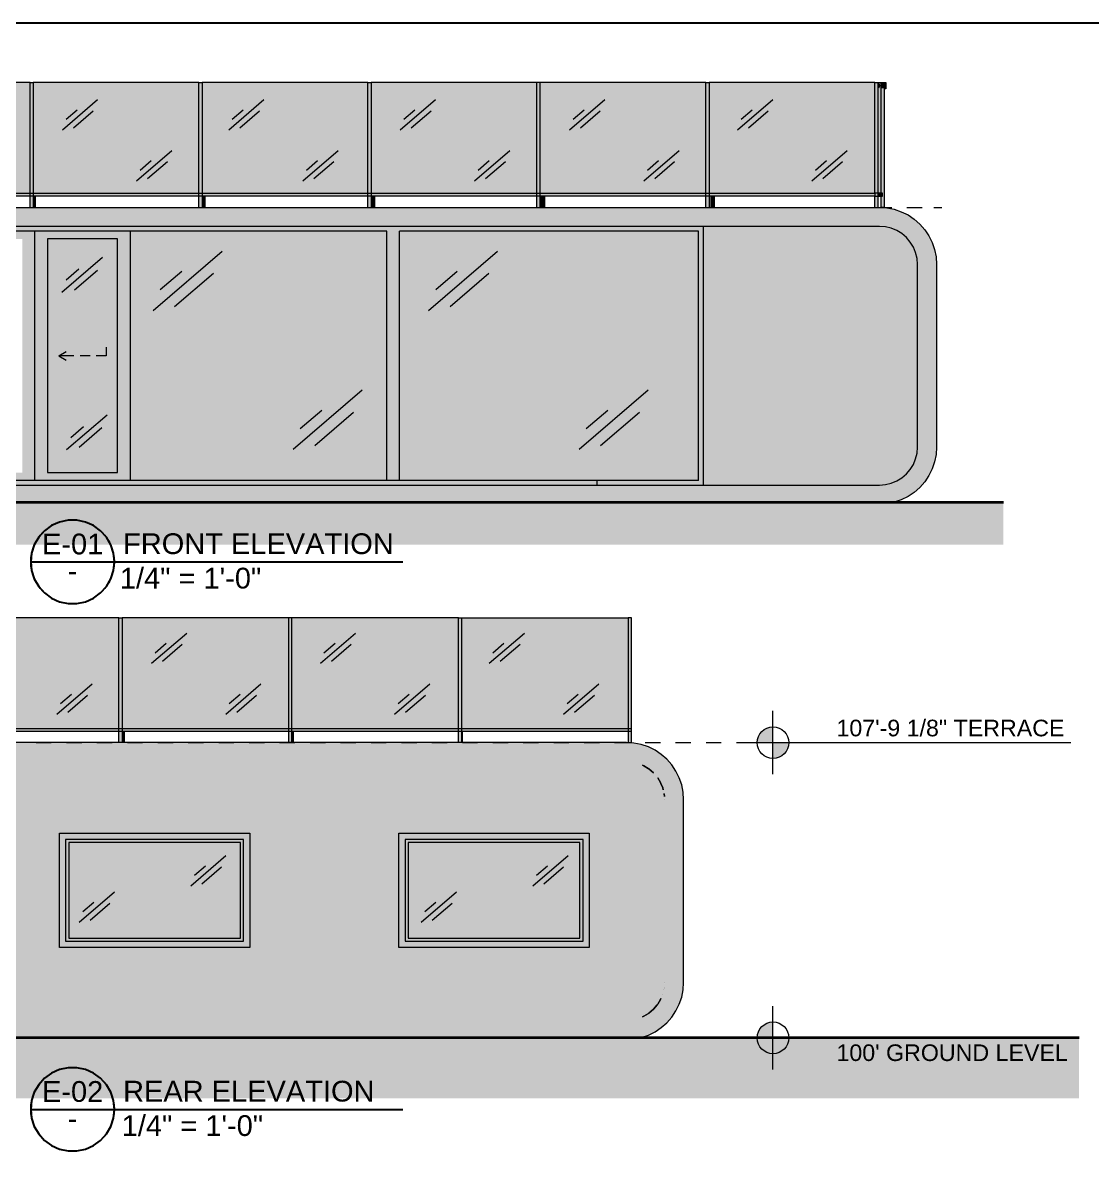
# Model space of a CAD drawing. Header units: millimetres. Extents: x -419 to 20046, y -14642 to 2638.
# Drawn here: x 9842.4 to 10291.6, y -276.2 to 209.3 of the extents above; entities that cross this region are included whole.
import ezdxf

# ---------------------------------------------------------------- set-up
doc = ezdxf.new("R2010")
doc.units = ezdxf.units.MM
for name, color, linetype, true_color in [('PDF6_A$$$COLUMNS$$$ARCHITECTURAL.3D', 7, 'Continuous', 0x757575), ('PDF6_A$$$FLOOR$$$RAILINGS.3D', 7, 'Continuous', 0x757575), ('PDF6_A$$$WALL$$$EXTERIOR.3D', 7, 'Continuous', 0x757575), ('PDF6_A$$$WALL$$$INTERIOR.3D', 7, 'Continuous', 0xbfbfbf)]:
    doc.layers.add(name, color=color, linetype=linetype, true_color=true_color)
for name, color, linetype in [('PDF6_A$$$DIMENSIONS.2D', 7, 'Continuous'), ('PDF6_C$$$MESH$(TERRAIN).3D', 7, 'Continuous'), ('PDF6_Geometry', 7, 'Continuous'), ('PDF6_Text', 7, 'Continuous')]:
    doc.layers.add(name, color=color, linetype=linetype)
doc.styles.add('PDF Arial', font='arial.ttf')

msp = doc.modelspace()

# ---------------------------------------------------------------- hatches: boundary and pattern name
at = {"layer": 'PDF6_A$$$DIMENSIONS.2D', "transparency": 33554559}
for points in [[(10157.571, -93.206), (10150.904, -93.206), (10151.41, -90.656), (10152.856, -88.494), (10155.018, -87.048), (10157.571, -86.541)], [(10157.571, -93.206), (10164.238, -93.206), (10163.729, -95.758), (10162.285, -97.92), (10160.121, -99.367), (10157.571, -99.873)], [(10157.571, -217.341), (10150.904, -217.341), (10151.41, -214.788), (10152.856, -212.627), (10155.018, -211.18), (10157.571, -210.674)], [(10157.571, -217.341), (10164.238, -217.341), (10163.729, -219.891), (10162.285, -222.055), (10160.121, -223.499), (10157.571, -224.008)]]:
    msp.add_hatch(color=256, dxfattribs=at).paths.add_polyline_path(points)
at = {"layer": 'PDF6_A$$$FLOOR$$$RAILINGS.3D', "true_color": 0xffffff, "transparency": 33554559}
for points in [[(10201.688, 181.907), (10201.688, 137.855), (10202.98, 137.855), (10202.98, 184.165), (10202.98, 184.348), (10201.688, 184.348), (10201.688, 184.165), (10201.864, 184.041), (10202.025, 183.879), (10202.159, 183.692), (10202.255, 183.485), (10202.313, 183.264), (10202.333, 183.036), (10202.313, 182.808), (10202.255, 182.587), (10202.159, 182.38), (10202.025, 182.192), (10201.864, 182.03)], [(10201.688, 181.907), (10201.864, 182.03), (10202.025, 182.192), (10202.159, 182.38), (10202.255, 182.587), (10202.313, 182.808), (10202.333, 183.036), (10202.313, 183.264), (10202.255, 183.485), (10202.159, 183.692), (10202.025, 183.879), (10201.864, 184.041), (10201.688, 184.165)], [(10202.98, 184.348), (10202.98, 137.855), (10203.646, 137.855), (10203.646, 136.521), (10202.98, 136.521), (10202.98, 131.855), (10204.313, 131.855), (10204.313, 181.907), (10203.646, 181.907), (10203.646, 184.165), (10204.313, 184.165), (10204.313, 184.348)], [(10204.313, 184.165), (10203.646, 184.165), (10203.646, 184.041), (10204.651, 184.041), (10204.722, 184.105), (10204.782, 184.172), (10204.313, 184.172)], [(10204.573, 183.957), (10204.651, 184.041), (10203.646, 184.041), (10203.646, 183.879), (10204.49, 183.879)], [(10204.399, 183.78), (10204.49, 183.879), (10203.646, 183.879), (10203.646, 183.692), (10204.303, 183.692)], [(10204.2, 183.578), (10204.303, 183.692), (10203.646, 183.692), (10203.646, 183.485), (10204.094, 183.485)], [(10203.986, 183.356), (10204.094, 183.485), (10203.646, 183.485), (10203.646, 183.264), (10203.875, 183.264)], [(10203.986, 182.715), (10203.875, 182.808), (10203.646, 182.808), (10203.646, 182.587), (10204.094, 182.587)], [(10204.2, 182.493), (10204.094, 182.587), (10203.646, 182.587), (10203.646, 182.38), (10204.303, 182.38)], [(10204.399, 182.292), (10204.303, 182.38), (10203.646, 182.38), (10203.646, 182.192), (10204.49, 182.192)], [(10204.573, 182.115), (10204.49, 182.192), (10203.646, 182.192), (10203.646, 182.03), (10204.651, 182.03)], [(10203.646, 182.03), (10203.646, 181.907), (10204.313, 181.907), (10204.313, 181.899), (10204.782, 181.899), (10204.722, 181.967), (10204.651, 182.03)], [(10204.958, 184.348), (10204.313, 184.348), (10204.313, 184.328), (10204.938, 184.328), (10204.953, 184.338)], [(10204.938, 184.328), (10204.313, 184.328), (10204.313, 184.269), (10204.88, 184.269), (10204.913, 184.298)], [(10204.313, 184.172), (10204.782, 184.172), (10204.835, 184.22), (10204.88, 184.269), (10204.313, 184.269)], [(10204.782, 181.899), (10204.313, 181.899), (10204.313, 181.803), (10204.88, 181.803), (10204.835, 181.852)], [(10204.88, 181.803), (10204.313, 181.803), (10204.313, 181.743), (10204.938, 181.743), (10204.913, 181.773)], [(10204.938, 181.743), (10204.313, 181.743), (10204.313, 181.723), (10204.958, 181.723), (10204.953, 181.733)]]:
    msp.add_hatch(color=7, dxfattribs=at).paths.add_polyline_path(points)
at = {"layer": 'PDF6_A$$$WALL$$$EXTERIOR.3D', "true_color": 0xffffff, "transparency": 33554559}
h = msp.add_hatch(color=7, dxfattribs=at)
h.paths.add_polyline_path([(9610.312, 107.855), (9610.312, 31.055), (9610.518, 27.922), (9611.13, 24.843), (9612.139, 21.87), (9613.528, 19.055), (9615.272, 16.444), (9617.342, 14.084), (9619.702, 12.014), (9622.312, 10.27), (9625.128, 8.882), (9628.101, 7.872), (9628.86, 7.721), (10207.765, 7.721), (10208.524, 7.872), (10211.497, 8.882), (10214.311, 10.27), (10216.922, 12.014), (10219.283, 14.084), (10221.354, 16.444), (10223.098, 19.055), (10224.486, 21.87), (10225.494, 24.843), (10226.109, 27.922), (10226.313, 31.055), (10226.313, 107.855), (10226.109, 110.987), (10225.494, 114.066), (10224.486, 117.039), (10223.098, 119.855), (10221.354, 122.465), (10219.283, 124.825), (10216.922, 126.895), (10214.311, 128.639), (10211.497, 130.028), (10208.524, 131.037), (10205.445, 131.649), (10202.313, 131.855), (9634.312, 131.855), (9631.18, 131.649), (9628.101, 131.037), (9625.128, 130.028), (9622.312, 128.639), (9619.702, 126.895), (9617.342, 124.825), (9615.272, 122.465), (9613.528, 119.855), (9612.139, 117.039), (9611.13, 114.066), (9610.518, 110.987)], flags=0)
h.paths.add_polyline_path([(9618.312, 31.055), (9618.312, 107.855), (9618.509, 110.358), (9619.095, 112.799), (9620.056, 115.118), (9621.368, 117.259), (9622.999, 119.168), (9624.908, 120.799), (9627.049, 122.111), (9629.368, 123.071), (9631.809, 123.658), (9634.312, 123.855), (10202.313, 123.855), (10204.815, 123.658), (10207.256, 123.071), (10209.577, 122.111), (10211.716, 120.799), (10213.626, 119.168), (10215.256, 117.259), (10216.569, 115.118), (10217.529, 112.799), (10218.116, 110.358), (10218.313, 107.855), (10218.313, 31.055), (10218.116, 28.552), (10217.529, 26.11), (10216.569, 23.791), (10215.256, 21.65), (10213.626, 19.741), (10211.716, 18.11), (10209.577, 16.798), (10207.256, 15.838), (10204.815, 15.252), (10202.313, 15.055), (9634.312, 15.055), (9631.809, 15.252), (9629.368, 15.838), (9627.049, 16.798), (9624.908, 18.11), (9622.999, 19.741), (9621.368, 21.65), (9620.056, 23.791), (9619.095, 26.11), (9618.509, 28.552)], flags=0)
for points in [[(9807.364, 118.605), (9812.613, 118.605), (9842.116, 118.605), (9847.364, 118.605), (9847.364, 121.855), (9807.364, 121.855)], [(9847.364, 121.855), (9847.364, 118.605), (9852.613, 118.605), (9882.116, 118.605), (9887.364, 118.605), (9887.364, 121.855)], [(10128.312, 123.855), (10128.312, 15.055), (10202.313, 15.055), (10204.815, 15.252), (10207.256, 15.838), (10209.577, 16.798), (10211.716, 18.11), (10213.626, 19.741), (10215.256, 21.65), (10216.569, 23.791), (10217.529, 26.11), (10218.116, 28.552), (10218.313, 31.055), (10218.313, 107.855), (10218.116, 110.358), (10217.529, 112.799), (10216.569, 115.118), (10215.256, 117.259), (10213.626, 119.168), (10211.716, 120.799), (10209.577, 122.111), (10207.256, 123.071), (10204.815, 123.658), (10202.313, 123.855)], [(9807.364, 20.304), (9807.364, 17.055), (9847.364, 17.055), (9847.364, 20.304), (9842.116, 20.304), (9812.613, 20.304)], [(9847.364, 17.055), (9887.364, 17.055), (9887.364, 20.304), (9882.116, 20.304), (9852.613, 20.304), (9847.364, 20.304)], [(10107.321, -105.893), (10107.323, -105.893), (10108.953, -107.803), (10109.102, -108.044), (10108.953, -107.803), (10107.323, -105.893)], [(9857.637, -133.937), (9860.263, -133.937), (9935.014, -133.937), (9937.637, -133.937), (9937.637, -131.311), (9857.637, -131.311)], [(9935.014, -133.937), (9860.263, -133.937), (9860.263, -135.25), (9861.575, -135.25), (9933.702, -135.25), (9935.014, -135.25)], [(10000.342, -133.934), (10002.965, -133.934), (10077.717, -133.934), (10080.342, -133.934), (10080.342, -131.309), (10000.342, -131.309)], [(10077.717, -133.934), (10002.965, -133.934), (10002.965, -135.247), (10004.278, -135.247), (10076.404, -135.247), (10077.717, -135.247)], [(9937.637, -176.688), (9935.014, -176.688), (9860.263, -176.688), (9857.637, -176.688), (9857.637, -179.311), (9937.637, -179.311)], [(9860.263, -175.376), (9860.263, -176.688), (9935.014, -176.688), (9935.014, -175.376), (9933.702, -175.376), (9861.575, -175.376)], [(10080.342, -176.686), (10077.717, -176.686), (10002.965, -176.686), (10000.342, -176.686), (10000.342, -179.309), (10080.342, -179.309)], [(10002.965, -175.373), (10002.965, -176.686), (10077.717, -176.686), (10077.717, -175.373), (10076.404, -175.373), (10004.278, -175.373)]]:
    msp.add_hatch(color=7, dxfattribs=at).paths.add_polyline_path(points)
h = msp.add_hatch(color=7, dxfattribs=at)
h.paths.add_polyline_path([(9504.213, -114.074), (9504.008, -117.206), (9504.008, -194.006), (9504.213, -197.141), (9504.826, -200.22), (9505.835, -203.19), (9507.224, -206.007), (9508.968, -208.618), (9511.038, -210.979), (9513.398, -213.047), (9516.008, -214.791), (9518.824, -216.179), (9521.797, -217.19), (9522.556, -217.341), (10101.46, -217.341), (10102.221, -217.19), (10105.194, -216.179), (10108.008, -214.791), (10110.619, -213.047), (10112.98, -210.979), (10115.048, -208.618), (10116.792, -206.007), (10118.183, -203.19), (10119.191, -200.22), (10119.803, -197.141), (10120.01, -194.006), (10120.01, -117.206), (10119.803, -114.074), (10119.191, -110.995), (10118.183, -108.022), (10116.792, -105.207), (10115.048, -102.597), (10112.98, -100.236), (10110.619, -98.167), (10108.008, -96.424), (10105.194, -95.033), (10102.221, -94.025), (10099.142, -93.413), (10096.01, -93.206), (9528.008, -93.206), (9524.876, -93.413), (9521.797, -94.025), (9518.824, -95.033), (9516.008, -96.424), (9513.398, -98.167), (9511.038, -100.236), (9508.968, -102.597), (9507.224, -105.207), (9505.835, -108.022), (9504.826, -110.995)], flags=0)
h.paths.add_polyline_path([(9512.008, -194.006), (9512.008, -117.206), (9512.205, -114.704), (9512.791, -112.262), (9513.752, -109.944), (9515.064, -107.803), (9516.694, -105.893), (9518.604, -104.262), (9520.744, -102.952), (9523.064, -101.99), (9525.505, -101.405), (9528.008, -101.206), (10096.01, -101.206), (10098.512, -101.405), (10100.953, -101.99), (10103.271, -102.952), (10105.413, -104.262), (10107.323, -105.893), (10108.953, -107.803), (10110.264, -109.944), (10111.226, -112.262), (10111.811, -114.704), (10112.01, -117.206), (10112.01, -194.006), (10111.811, -196.511), (10111.226, -198.952), (10110.264, -201.27), (10108.953, -203.412), (10107.323, -205.322), (10105.413, -206.952), (10103.271, -208.262), (10100.953, -209.225), (10098.512, -209.81), (10096.01, -210.006), (9528.008, -210.006), (9525.505, -209.81), (9523.064, -209.225), (9520.744, -208.262), (9518.604, -206.952), (9516.694, -205.322), (9515.064, -203.412), (9513.752, -201.27), (9512.791, -198.952), (9512.205, -196.511)], flags=0)
h = msp.add_hatch(color=7, dxfattribs=at)
h.paths.add_polyline_path([(10100.953, -101.99), (10098.512, -101.405), (10096.007, -101.206), (9972.676, -101.206), (9972.676, -210.006), (10096.007, -210.006), (10098.512, -209.81), (10100.953, -209.225), (10103.271, -208.262), (10105.413, -206.952), (10107.323, -205.322), (10108.953, -203.412), (10110.264, -201.27), (10111.226, -198.952), (10111.811, -196.511), (10112.007, -194.006), (10112.007, -117.206), (10111.811, -114.704), (10111.226, -112.262), (10110.264, -109.944), (10108.953, -107.803), (10107.323, -105.893), (10105.413, -104.262), (10103.271, -102.952)], flags=0)
h.paths.add_polyline_path([(10080.342, -131.309), (10080.342, -179.309), (10000.342, -179.309), (10000.342, -131.309)], flags=0)
at = {"layer": 'PDF6_C$$$MESH$(TERRAIN).3D', "true_color": 0xffffff, "transparency": 33554559}
msp.add_hatch(color=7, dxfattribs=at).paths.add_polyline_path([(9459.844, -242.805), (9459.844, -217.341), (10286.18, -217.341), (10286.18, -242.805), (9464.109, -242.805)])

# ---------------------------------------------------------------- linework, layer by layer
at = {"layer": 'PDF6_A$$$COLUMNS$$$ARCHITECTURAL.3D', "lineweight": 9}
for points in [[(9995.32, 17.055), (9995.32, 121.855)], [(10000.655, 17.055), (10000.655, 121.855)], [(10126.314, 17.055), (10126.314, 121.855)]]:
    msp.add_lwpolyline(points, dxfattribs=at)
at = {"layer": 'PDF6_A$$$COLUMNS$$$ARCHITECTURAL.3D', "color": 7, "lineweight": 0, "true_color": 0xffffff, "transparency": 33554559}
for points in [[(9995.32, 121.855), (9995.32, 17.055), (10000.655, 121.855), (10000.655, 17.055)], [(10126.314, 121.855), (10126.314, 17.055), (10128.312, 121.855), (10128.312, 17.055)]]:
    msp.add_solid(points, dxfattribs=at)
at = {"layer": 'PDF6_A$$$DIMENSIONS.2D', "lineweight": 13}
for points in [[(10206.314, 7.721), (10214.221, 7.721)], [(10220.621, 7.721), (10228.528, 7.721)], [(10157.571, -106.54), (10157.571, -79.874)], [(10144.236, -93.206), (10170.902, -93.206), (10282.736, -93.206)], [(10157.571, -230.673), (10157.571, -204.007)], [(10144.236, -217.341), (10170.902, -217.341), (10284.102, -217.341)]]:
    msp.add_lwpolyline(points, dxfattribs=at)
at = {"layer": 'PDF6_A$$$DIMENSIONS.2D', "lineweight": 25}
for points in [[(9880.781, -17.21), (9880.395, -13.551), (9879.259, -10.051), (9877.419, -6.864), (9874.958, -4.13), (9871.979, -1.967), (9868.618, -0.471), (9865.02, 0.294), (9861.341, 0.294), (9857.741, -0.471), (9854.379, -1.967), (9851.404, -4.13), (9848.942, -6.864), (9847.102, -10.051), (9845.964, -13.551), (9845.581, -17.21), (9845.964, -20.868), (9847.102, -24.368), (9848.942, -27.556), (9851.404, -30.289), (9854.379, -32.451), (9857.741, -33.948), (9861.341, -34.714), (9865.02, -34.714), (9868.618, -33.948), (9871.979, -32.451), (9874.958, -30.289), (9877.419, -27.556), (9879.259, -24.368), (9880.395, -20.868)], [(9880.781, -247.403), (9880.395, -243.745), (9879.259, -240.245), (9877.419, -237.06), (9874.958, -234.326), (9871.979, -232.162), (9868.618, -230.665), (9865.02, -229.902), (9861.341, -229.902), (9857.741, -230.665), (9854.379, -232.162), (9851.404, -234.326), (9848.942, -237.06), (9847.102, -240.245), (9845.964, -243.745), (9845.581, -247.403), (9845.964, -251.064), (9847.102, -254.564), (9848.942, -257.749), (9851.404, -260.483), (9854.379, -262.647), (9857.741, -264.144), (9861.341, -264.908), (9865.02, -264.908), (9868.618, -264.144), (9871.979, -262.647), (9874.958, -260.483), (9877.419, -257.749), (9879.259, -254.564), (9880.395, -251.064)]]:
    msp.add_lwpolyline(points, close=True, dxfattribs=at)
for points in [[(9845.581, -17.21), (10001.998, -17.21)], [(9845.581, -247.403), (10001.998, -247.403)]]:
    msp.add_lwpolyline(points, dxfattribs=at)
at = {"layer": 'PDF6_A$$$DIMENSIONS.2D', "lineweight": 0}
for centre in [(9863.18, -17.21), (9863.18, -247.404)]:
    msp.add_circle(centre, 17.6, dxfattribs=at)
at = {"layer": 'PDF6_A$$$DIMENSIONS.2D', "lineweight": 13}
for centre, radius in [((10157.572, -93.208), 6.666), ((10157.57, -217.342), 6.668)]:
    msp.add_circle(centre, radius, dxfattribs=at)
at = {"layer": 'PDF6_A$$$FLOOR$$$RAILINGS.3D', "lineweight": 9}
for points in [[(9845.301, 131.855), (9845.301, 136.521), (9775.624, 136.521), (9774.291, 136.521), (9774.291, 137.855), (9775.624, 137.855), (9845.301, 137.855), (9845.301, 184.348), (9775.624, 184.348)], [(9916.313, 131.855), (9916.313, 136.521), (9846.636, 136.521), (9845.301, 136.521), (9845.301, 137.855), (9846.636, 137.855), (9916.313, 137.855), (9916.313, 184.348), (9846.636, 184.348)], [(9845.301, 184.348), (9846.636, 184.348), (9846.636, 137.855), (9846.636, 136.521), (9846.636, 131.855)], [(9987.323, 131.855), (9987.323, 136.521), (9917.646, 136.521), (9916.313, 136.521), (9916.313, 137.855), (9917.646, 137.855), (9987.323, 137.855), (9987.323, 184.348), (9917.646, 184.348)], [(9916.313, 184.348), (9917.646, 184.348), (9917.646, 137.855), (9917.646, 136.521), (9917.646, 131.855)], [(10058.333, 131.855), (10058.333, 136.521), (9988.656, 136.521), (9987.323, 136.521), (9987.323, 137.855), (9988.656, 137.855), (10058.333, 137.855), (10058.333, 184.348)], [(9987.323, 184.348), (9988.656, 184.348), (9988.656, 137.855), (9988.656, 136.521), (9988.656, 131.855)], [(10059.666, 131.855), (10059.666, 136.521), (10059.666, 137.855), (10059.666, 184.348), (10058.333, 184.348), (9988.656, 184.348)], [(10129.345, 131.855), (10129.345, 136.521), (10059.666, 136.521), (10058.333, 136.521), (10058.333, 137.855), (10059.666, 137.855), (10129.345, 137.855), (10129.345, 184.348), (10059.666, 184.348)], [(10129.345, 184.348), (10130.678, 184.348), (10130.678, 137.855), (10130.678, 136.521), (10130.678, 131.855)], [(10200.355, 131.855), (10200.355, 136.521), (10201.688, 136.521), (10202.98, 136.521), (10203.646, 136.521), (10203.646, 137.855), (10202.98, 137.855), (10201.688, 137.855), (10200.355, 137.855), (10200.355, 184.348), (10130.678, 184.348)], [(10200.355, 184.348), (10201.688, 184.348), (10201.688, 131.855)], [(10201.688, 184.348), (10202.98, 184.348)], [(10201.688, 184.165), (10201.864, 184.041), (10202.025, 183.879), (10202.159, 183.692), (10202.255, 183.485), (10202.313, 183.264), (10202.333, 183.036), (10202.313, 182.808), (10202.255, 182.587), (10202.159, 182.38), (10202.025, 182.192), (10201.864, 182.03), (10201.688, 181.907)], [(10204.313, 181.907), (10204.313, 131.855), (10202.98, 131.855), (10202.98, 136.521), (10202.98, 137.855), (10202.98, 184.348), (10204.313, 184.348), (10204.958, 184.348), (10204.958, 181.723), (10204.313, 181.723)], [(10204.958, 181.723), (10204.953, 181.733), (10204.938, 181.743), (10204.913, 181.773), (10204.88, 181.803), (10204.835, 181.852), (10204.782, 181.899), (10204.722, 181.967), (10204.651, 182.03), (10204.573, 182.115), (10204.49, 182.192), (10204.399, 182.292), (10204.303, 182.38), (10204.2, 182.493), (10204.094, 182.587), (10203.986, 182.715), (10203.875, 182.808), (10203.762, 182.979), (10203.646, 183.036), (10203.762, 183.093), (10203.875, 183.264), (10203.986, 183.356), (10204.094, 183.485), (10204.2, 183.578), (10204.303, 183.692), (10204.399, 183.78), (10204.49, 183.879), (10204.573, 183.957), (10204.651, 184.041), (10204.722, 184.105), (10204.782, 184.172), (10204.835, 184.22), (10204.88, 184.269), (10204.913, 184.298), (10204.938, 184.328), (10204.953, 184.338), (10204.958, 184.348)], [(10203.646, 181.907), (10203.646, 182.03), (10203.646, 182.192), (10203.646, 182.38), (10203.646, 182.587), (10203.646, 182.808), (10203.646, 183.036), (10203.646, 183.264), (10203.646, 183.485), (10203.646, 183.692), (10203.646, 183.879), (10203.646, 184.041), (10203.646, 184.165)], [(10204.313, 184.165), (10204.313, 184.348)], [(9847.619, 131.855), (9847.619, 136.521)], [(9918.959, 131.855), (9918.959, 136.521)], [(9988.963, 131.855), (9988.963, 136.521)], [(9990.296, 131.855), (9990.296, 136.521)], [(10060.303, 131.855), (10060.303, 136.521)], [(10061.636, 131.855), (10061.636, 136.521)], [(10131.641, 131.855), (10131.641, 136.521)], [(10132.973, 131.855), (10132.973, 136.521)], [(9882.701, -93.206), (9882.701, -88.54), (9812.696, -88.54), (9811.363, -88.54), (9811.363, -87.207), (9812.696, -87.207), (9882.701, -87.207), (9882.701, -40.713), (9812.696, -40.713)], [(9954.04, -93.206), (9954.04, -88.54), (9884.036, -88.54), (9882.701, -88.54), (9882.701, -87.207), (9884.036, -87.207), (9954.04, -87.207), (9954.04, -40.713)], [(9882.701, -40.713), (9884.036, -40.713), (9884.036, -87.207), (9884.036, -88.54), (9884.036, -93.206)], [(9955.373, -93.206), (9955.373, -88.54), (9955.373, -87.207), (9955.373, -40.713), (9954.04, -40.713), (9884.036, -40.713)], [(10025.378, -93.206), (10025.378, -88.54), (9955.373, -88.54), (9954.04, -88.54), (9954.04, -87.207), (9955.373, -87.207), (10025.378, -87.207), (10025.378, -40.713), (9955.373, -40.713)], [(10025.378, -40.713), (10026.713, -40.713), (10026.713, -87.207), (10026.713, -88.54), (10026.713, -93.206)], [(10026.713, -40.713), (10096.718, -40.713)], [(10098.051, -88.54), (10096.718, -88.54), (10026.713, -88.54), (10025.378, -88.54), (10025.378, -87.207), (10026.713, -87.207), (10096.718, -87.207), (10098.051, -87.207)], [(9885.019, -93.206), (9885.019, -88.54)], [(9956.028, -93.206), (9956.028, -88.54)], [(10027.041, -93.206), (10027.041, -88.54)]]:
    msp.add_lwpolyline(points, dxfattribs=at)
at = {"layer": 'PDF6_A$$$FLOOR$$$RAILINGS.3D', "color": 253, "lineweight": 9, "true_color": 0xa5a5a5}
for points in [[(9858.905, 164.479), (9873.733, 177.221)], [(9928.798, 164.479), (9943.627, 177.221)], [(10000.922, 164.479), (10015.75, 177.221)], [(10072.02, 164.479), (10086.851, 177.221)], [(10142.636, 164.479), (10157.467, 177.221)], [(9860.432, 168.941), (9865.058, 172.915)], [(9863.533, 165.332), (9871.861, 172.489)], [(9930.325, 168.941), (9934.951, 172.915)], [(9933.427, 165.332), (9941.754, 172.489)], [(10002.449, 168.941), (10007.075, 172.915)], [(10005.55, 165.332), (10013.878, 172.489)], [(10073.549, 168.941), (10078.173, 172.915)], [(10076.648, 165.332), (10084.978, 172.489)], [(10144.166, 168.941), (10148.79, 172.915)], [(10147.265, 165.332), (10155.595, 172.489)], [(9890.121, 143.068), (9904.952, 155.809)], [(9960.015, 143.068), (9974.845, 155.809)], [(10032.138, 143.068), (10046.966, 155.809)], [(10103.239, 143.068), (10118.067, 155.809)], [(10173.855, 143.068), (10188.684, 155.809)], [(9891.65, 147.53), (9896.274, 151.504)], [(9894.75, 143.921), (9903.08, 151.077)], [(9961.544, 147.53), (9966.168, 151.504)], [(9964.643, 143.921), (9972.973, 151.077)], [(10033.668, 147.53), (10038.291, 151.504)], [(10036.767, 143.921), (10045.097, 151.077)], [(10104.766, 147.53), (10109.392, 151.504)], [(10107.867, 143.921), (10116.195, 151.077)], [(10175.382, 147.53), (10180.008, 151.504)], [(10178.484, 143.921), (10186.812, 151.077)], [(9897.002, 88.504), (9926.039, 113.454)], [(10012.807, 88.504), (10041.844, 113.454)], [(9858.706, 96.241), (9875.776, 110.907)], [(9860.464, 101.377), (9865.788, 105.951)], [(9864.035, 97.223), (9873.622, 105.46)], [(9899.993, 97.241), (9909.051, 105.023)], [(9906.066, 90.175), (9922.376, 104.187)], [(10015.798, 97.241), (10024.854, 105.023)], [(10021.868, 90.175), (10038.178, 104.187)], [(9955.918, 30.112), (9984.957, 55.061)], [(10076.054, 30.112), (10105.091, 55.061)], [(9860.636, 30.003), (9877.704, 44.669)], [(9958.911, 38.849), (9967.967, 46.631)], [(9964.981, 31.782), (9981.291, 45.795)], [(10079.045, 38.849), (10088.103, 46.631)], [(10085.117, 31.782), (10101.424, 45.795)], [(9862.394, 35.139), (9867.718, 39.714)], [(9865.962, 30.985), (9875.55, 39.222)], [(9896.322, -59.863), (9911.15, -47.121)], [(9967.332, -59.863), (9982.16, -47.121)], [(10038.344, -59.863), (10053.172, -47.121)], [(9897.849, -55.401), (9902.475, -51.427)], [(9900.951, -59.009), (9909.278, -51.853)], [(9968.861, -55.401), (9973.485, -51.427)], [(9971.96, -59.009), (9980.291, -51.853)], [(10039.871, -55.401), (10044.497, -51.427)], [(10042.97, -59.009), (10051.3, -51.853)], [(9856.529, -81.275), (9871.357, -68.533)], [(9927.538, -81.275), (9942.367, -68.533)], [(9998.551, -81.275), (10013.379, -68.533)], [(10069.56, -81.275), (10084.389, -68.533)], [(9858.055, -76.813), (9862.682, -72.839)], [(9861.157, -80.421), (9869.485, -73.265)], [(9929.068, -76.813), (9933.691, -72.839)], [(9932.167, -80.421), (9940.497, -73.265)], [(10000.078, -76.813), (10004.704, -72.839)], [(10003.177, -80.421), (10011.507, -73.265)], [(10071.087, -76.813), (10075.714, -72.839)], [(10074.189, -80.421), (10082.517, -73.265)], [(9912.844, -153.459), (9927.672, -140.717)], [(10056.617, -153.459), (10071.448, -140.717)], [(9914.37, -148.997), (9918.997, -145.023)], [(9917.472, -152.608), (9925.8, -145.449)], [(10058.146, -148.997), (10062.77, -145.023)], [(10061.246, -152.608), (10069.576, -145.449)], [(9865.957, -168.708), (9880.788, -155.966)], [(10009.733, -168.708), (10024.561, -155.966)], [(9867.487, -164.246), (9872.11, -160.273)], [(9870.586, -167.854), (9878.916, -160.698)], [(10011.26, -164.246), (10015.886, -160.273)], [(10014.362, -167.854), (10022.689, -160.698)]]:
    msp.add_lwpolyline(points, dxfattribs=at)
at = {"layer": 'PDF6_A$$$FLOOR$$$RAILINGS.3D', "lineweight": 9}
for points in [[(10130.678, 136.521), (10129.345, 136.521), (10129.345, 137.855), (10130.678, 137.855), (10200.355, 137.855), (10200.355, 136.521)], [(10096.718, -87.207), (10096.718, -88.54), (10096.718, -93.206), (10098.051, -93.206), (10098.051, -40.713), (10096.718, -40.713)]]:
    msp.add_lwpolyline(points, close=True, dxfattribs=at)
at = {"layer": 'PDF6_A$$$FLOOR$$$RAILINGS.3D', "color": 7, "lineweight": 13}
for points in [[(9842.683, 131.855), (9849.083, 131.855)], [(9855.483, 131.855), (9861.883, 131.855)], [(9868.283, 131.855), (9874.683, 131.855)], [(9881.083, 131.855), (9887.483, 131.855)], [(9893.883, 131.855), (9900.283, 131.855)], [(9906.683, 131.855), (9913.083, 131.855)], [(9919.483, 131.855), (9925.883, 131.855)], [(9932.283, 131.855), (9938.683, 131.855)], [(9945.083, 131.855), (9951.483, 131.855)], [(9957.883, 131.855), (9964.283, 131.855)], [(9970.683, 131.855), (9977.083, 131.855)], [(9983.483, 131.855), (9989.883, 131.855)], [(9996.283, 131.855), (10002.683, 131.855)], [(10009.083, 131.855), (10015.483, 131.855)], [(10021.883, 131.855), (10028.283, 131.855)], [(10034.683, 131.855), (10041.083, 131.855)], [(10047.483, 131.855), (10053.883, 131.855)], [(10060.283, 131.855), (10066.683, 131.855)], [(10073.083, 131.855), (10079.483, 131.855)], [(10085.883, 131.855), (10092.283, 131.855)], [(10098.683, 131.855), (10105.083, 131.855)], [(10111.483, 131.855), (10117.883, 131.855)], [(10124.283, 131.855), (10130.683, 131.855)], [(10137.083, 131.855), (10143.483, 131.855)], [(10149.883, 131.855), (10156.283, 131.855)], [(10162.683, 131.855), (10169.083, 131.855)], [(10175.483, 131.855), (10181.883, 131.855)], [(10188.283, 131.855), (10194.683, 131.855)], [(10201.083, 131.855), (10207.483, 131.855)], [(10213.883, 131.855), (10220.283, 131.855)], [(10225.222, 131.855), (10228.528, 131.855)], [(9847.823, -93.206), (9854.223, -93.206)], [(9860.623, -93.206), (9867.023, -93.206)], [(9873.423, -93.206), (9879.823, -93.206)], [(9886.223, -93.206), (9892.623, -93.206)], [(9899.023, -93.206), (9905.423, -93.206)], [(9911.823, -93.206), (9918.223, -93.206)], [(9924.623, -93.206), (9931.023, -93.206)], [(9937.423, -93.206), (9943.823, -93.206)], [(9950.223, -93.206), (9956.623, -93.206)], [(9963.023, -93.206), (9969.423, -93.206)], [(9975.823, -93.206), (9982.223, -93.206)], [(9988.623, -93.206), (9995.023, -93.206)], [(10001.423, -93.206), (10007.823, -93.206)], [(10014.223, -93.206), (10020.623, -93.206)], [(10027.023, -93.206), (10033.423, -93.206)], [(10039.823, -93.206), (10046.223, -93.206)], [(10052.623, -93.206), (10059.023, -93.206)], [(10065.423, -93.206), (10071.823, -93.206)], [(10078.223, -93.206), (10084.623, -93.206)], [(10091.023, -93.206), (10097.423, -93.206)], [(10103.823, -93.206), (10110.223, -93.206)], [(10116.623, -93.206), (10123.023, -93.206)], [(10129.423, -93.206), (10135.823, -93.206)], [(10142.223, -93.206), (10148.623, -93.206)], [(10154.265, -93.206), (10157.571, -93.206)], [(10100.008, -217.341), (10106.388, -217.341)], [(10112.788, -217.341), (10119.188, -217.341)], [(10125.588, -217.341), (10131.988, -217.341)], [(10138.388, -217.341), (10144.788, -217.341)], [(10151.188, -217.341), (10157.571, -217.341)]]:
    msp.add_lwpolyline(points, dxfattribs=at)
at = {"layer": 'PDF6_A$$$FLOOR$$$RAILINGS.3D', "color": 7, "lineweight": 0, "true_color": 0xffffff, "transparency": 33554559}
for points in [[(9775.624, 184.348), (9775.624, 137.855), (9845.301, 184.348), (9845.301, 137.855)], [(9845.301, 131.855), (9846.636, 131.855), (9845.301, 184.348), (9846.636, 184.348)], [(9846.636, 137.855), (9916.313, 137.855), (9846.636, 184.348), (9916.313, 184.348)], [(9916.313, 131.855), (9917.646, 131.855), (9916.313, 184.348), (9917.646, 184.348)], [(9917.646, 184.348), (9917.646, 137.855), (9987.323, 184.348), (9987.323, 137.855)], [(9987.323, 131.855), (9988.656, 131.855), (9987.323, 184.348), (9988.656, 184.348)], [(9988.656, 184.348), (9988.656, 137.855), (10058.333, 184.348), (10058.333, 137.855)], [(10058.333, 131.855), (10059.666, 131.855), (10058.333, 184.348), (10059.666, 184.348)], [(10059.666, 137.855), (10129.345, 137.855), (10059.666, 184.348), (10129.345, 184.348)], [(10129.345, 131.855), (10130.678, 131.855), (10129.345, 184.348), (10130.678, 184.348)], [(10130.678, 137.855), (10200.355, 137.855), (10130.678, 184.348), (10200.355, 184.348)], [(10200.355, 131.855), (10201.688, 131.855), (10200.355, 184.348), (10201.688, 184.348)], [(10203.762, 183.093), (10203.875, 183.264), (10203.646, 183.036), (10203.646, 183.264)], [(10203.646, 183.036), (10203.762, 182.979), (10203.762, 183.093)], [(10203.762, 182.979), (10203.646, 183.036), (10203.875, 182.808), (10203.646, 182.808)], [(10203.762, 183.093), (10203.762, 182.979), (10203.875, 183.264), (10203.875, 182.808)], [(10203.875, 183.264), (10203.875, 182.808), (10203.986, 183.356), (10203.986, 182.715)], [(10203.986, 183.356), (10203.986, 182.715), (10204.094, 183.485), (10204.094, 182.587)], [(10204.094, 183.485), (10204.094, 182.587), (10204.2, 183.578), (10204.2, 182.493)], [(10204.2, 183.578), (10204.2, 182.493), (10204.303, 183.692), (10204.303, 182.38)], [(10204.303, 183.692), (10204.303, 182.38), (10204.399, 183.78), (10204.399, 182.292)], [(10204.399, 183.78), (10204.399, 182.292), (10204.49, 183.879), (10204.49, 182.192)], [(10204.49, 183.879), (10204.49, 182.192), (10204.573, 183.957), (10204.573, 182.115)], [(10204.573, 183.957), (10204.573, 182.115), (10204.651, 184.041), (10204.651, 182.03)], [(10204.651, 184.041), (10204.651, 182.03), (10204.722, 184.105), (10204.722, 181.967)], [(10204.722, 184.105), (10204.722, 181.967), (10204.782, 184.172), (10204.782, 181.899)], [(10204.835, 184.22), (10204.782, 184.172), (10204.835, 181.852), (10204.782, 181.899)], [(10204.835, 184.22), (10204.835, 181.852), (10204.88, 184.269), (10204.88, 181.803)], [(10204.88, 184.269), (10204.88, 181.803), (10204.913, 184.298), (10204.913, 181.773)], [(10204.913, 184.298), (10204.913, 181.773), (10204.938, 184.328), (10204.938, 181.743)], [(10204.938, 184.328), (10204.938, 181.743), (10204.953, 184.338), (10204.953, 181.733)], [(10204.953, 184.338), (10204.953, 181.733), (10204.958, 184.348), (10204.958, 181.723)], [(9775.624, 136.521), (9845.301, 136.521), (9775.624, 137.855), (9845.301, 137.855)], [(9916.313, 137.855), (9846.636, 137.855), (9916.313, 136.521), (9846.636, 136.521)], [(9846.636, 131.855), (9847.619, 131.855), (9846.636, 136.521), (9847.619, 136.521)], [(9917.646, 136.521), (9987.323, 136.521), (9917.646, 137.855), (9987.323, 137.855)], [(9917.646, 136.521), (9917.646, 131.855), (9918.959, 136.521), (9918.959, 131.855)], [(10058.333, 137.855), (9988.656, 137.855), (10058.333, 136.521), (9988.656, 136.521)], [(9988.963, 136.521), (9988.963, 131.855), (9990.296, 136.521), (9990.296, 131.855)], [(10059.666, 136.521), (10129.345, 136.521), (10059.666, 137.855), (10129.345, 137.855)], [(10060.303, 136.521), (10060.303, 131.855), (10061.636, 136.521), (10061.636, 131.855)], [(10130.678, 137.855), (10130.678, 136.521), (10200.355, 137.855), (10200.355, 136.521)], [(10131.641, 136.521), (10131.641, 131.855), (10132.973, 136.521), (10132.973, 131.855)], [(10201.688, 137.855), (10201.688, 136.521), (10203.646, 137.855), (10203.646, 136.521)], [(9812.696, -40.713), (9812.696, -87.207), (9882.701, -40.713), (9882.701, -87.207)], [(9882.701, -93.206), (9884.036, -93.206), (9882.701, -40.713), (9884.036, -40.713)], [(9884.036, -40.713), (9884.036, -87.207), (9954.04, -40.713), (9954.04, -87.207)], [(9954.04, -93.206), (9955.373, -93.206), (9954.04, -40.713), (9955.373, -40.713)], [(9955.373, -40.713), (9955.373, -87.207), (10025.378, -40.713), (10025.378, -87.207)], [(10025.378, -93.206), (10026.713, -93.206), (10025.378, -40.713), (10026.713, -40.713)], [(10026.713, -40.713), (10026.713, -87.207), (10096.718, -40.713), (10096.718, -87.207)], [(10096.718, -93.206), (10098.051, -93.206), (10096.718, -40.713), (10098.051, -40.713)], [(9812.696, -87.207), (9812.696, -88.54), (9882.701, -87.207), (9882.701, -88.54)], [(9954.04, -87.207), (9884.036, -87.207), (9954.04, -88.54), (9884.036, -88.54)], [(9955.373, -88.54), (10025.378, -88.54), (9955.373, -87.207), (10025.378, -87.207)], [(10026.713, -87.207), (10026.713, -88.54), (10096.718, -87.207), (10096.718, -88.54)], [(9884.036, -88.54), (9884.036, -93.206), (9885.019, -88.54), (9885.019, -93.206)], [(9955.373, -88.54), (9955.373, -93.206), (9956.028, -88.54), (9956.028, -93.206)], [(10026.713, -93.206), (10027.041, -93.206), (10026.713, -88.54), (10027.041, -88.54)]]:
    msp.add_solid(points, dxfattribs=at)
at = {"layer": 'PDF6_A$$$WALL$$$EXTERIOR.3D', "lineweight": 9}
for points in [[(9634.312, 131.855), (10202.313, 131.855), (10205.445, 131.649), (10208.524, 131.037), (10211.497, 130.028), (10214.311, 128.639), (10216.922, 126.895), (10219.283, 124.825), (10221.354, 122.465), (10223.098, 119.855), (10224.486, 117.039), (10225.494, 114.066), (10226.109, 110.987), (10226.313, 107.855), (10226.313, 31.055), (10226.109, 27.922), (10225.494, 24.843), (10224.486, 21.87), (10223.098, 19.055), (10221.354, 16.444), (10219.283, 14.084), (10216.922, 12.014), (10214.311, 10.27), (10211.497, 8.882), (10208.524, 7.872), (10207.765, 7.721)], [(9634.312, 15.055), (10202.313, 15.055), (10204.815, 15.252), (10207.256, 15.838), (10209.577, 16.798), (10211.716, 18.11), (10213.626, 19.741), (10215.256, 21.65), (10216.569, 23.791), (10217.529, 26.11), (10218.116, 28.552), (10218.313, 31.055), (10218.313, 107.855), (10218.116, 110.358), (10217.529, 112.799), (10216.569, 115.118), (10215.256, 117.259), (10213.626, 119.168), (10211.716, 120.799), (10209.577, 122.111), (10207.256, 123.071), (10204.815, 123.658), (10202.313, 123.855), (9634.312, 123.855)], [(9995.32, 121.855), (9762.98, 121.855)], [(9847.364, 17.055), (9847.364, 20.304), (9847.364, 118.605), (9847.364, 121.855)], [(9887.364, 121.855), (9887.364, 17.055)], [(10126.314, 121.855), (10083.517, 121.855), (10000.655, 121.855)], [(10128.312, 15.055), (10128.312, 123.855)], [(9877.364, 73.129), (9877.364, 69.455), (9873.164, 69.455)], [(9857.365, 69.455), (9860.547, 71.292)], [(9863.715, 69.455), (9861.563, 69.455), (9857.365, 69.455), (9860.547, 67.617)], [(9870.541, 69.455), (9866.34, 69.455)], [(10083.517, 17.055), (9762.98, 17.055), (9757.646, 17.055), (9689.647, 17.055), (9684.313, 17.055), (9634.314, 17.055), (9633.09, 17.056), (9630.677, 17.484), (9628.376, 18.324), (9626.256, 19.55), (9624.381, 21.127), (9622.808, 23.005), (9621.585, 25.128), (9620.749, 27.43), (9620.326, 29.843), (9620.328, 31.055), (9620.314, 31.055)], [(10126.314, 17.055), (10083.517, 17.055), (10083.517, 15.055)], [(10101.46, -217.341), (10102.221, -217.19), (10105.194, -216.179), (10108.008, -214.791), (10110.619, -213.047), (10112.98, -210.979), (10115.048, -208.618), (10116.792, -206.007), (10118.183, -203.19), (10119.191, -200.22), (10119.803, -197.141), (10120.01, -194.006), (10120.01, -117.206), (10119.803, -114.074), (10119.191, -110.995), (10118.183, -108.022), (10116.792, -105.207), (10115.048, -102.597), (10112.98, -100.236), (10110.619, -98.167), (10108.008, -96.424), (10105.194, -95.033), (10102.221, -94.025), (10099.142, -93.413), (10096.01, -93.206), (9528.008, -93.206)], [(10111.806, -114.676), (10111.803, -114.671)], [(10111.806, -114.676), (10111.806, -114.676)], [(10111.813, -114.724), (10111.813, -114.724)], [(10111.813, -114.724), (10111.813, -114.724)], [(10112.007, -117.196), (10112.007, -117.193)], [(10112.007, -117.196), (10112.007, -117.196)], [(10111.995, -194.2), (10111.995, -194.198), (10111.995, -194.195)], [(10111.181, -199.061), (10111.181, -199.056), (10111.183, -199.053)], [(10111.763, -196.715), (10111.763, -196.71), (10111.763, -196.707)], [(10111.821, -196.375), (10111.823, -196.375), (10111.821, -196.377)]]:
    msp.add_lwpolyline(points, dxfattribs=at)
for points in [[(9852.613, 118.605), (9852.613, 20.304), (9882.116, 20.304), (9882.116, 118.605)], [(9937.637, -179.311), (9857.637, -179.311), (9857.637, -176.688), (9857.637, -133.937), (9857.637, -131.311), (9937.637, -131.311), (9937.637, -133.937), (9937.637, -176.688)], [(9860.263, -133.937), (9860.263, -176.688), (9935.014, -176.688), (9935.014, -133.937)], [(9861.575, -135.25), (9861.575, -175.376), (9933.702, -175.376), (9933.702, -135.25)], [(10080.342, -179.309), (10000.342, -179.309), (10000.342, -176.686), (10000.342, -133.934), (10000.342, -131.309), (10080.342, -131.309), (10080.342, -133.934), (10080.342, -176.686)], [(10002.965, -133.934), (10002.965, -176.686), (10077.717, -176.686), (10077.717, -133.934)], [(10004.278, -135.247), (10004.278, -175.373), (10076.404, -175.373), (10076.404, -135.247)]]:
    msp.add_lwpolyline(points, close=True, dxfattribs=at)
at = {"layer": 'PDF6_A$$$WALL$$$EXTERIOR.3D', "color": 7, "lineweight": 0}
for points in [[(10102.745, -102.733), (10103.271, -102.952), (10105.169, -104.114), (10103.271, -102.952)], [(10105.169, -104.114), (10105.413, -104.262), (10107.321, -105.893), (10105.413, -104.262)], [(10109.102, -108.044), (10110.264, -109.944), (10110.483, -110.468), (10110.264, -109.944)], [(10110.483, -110.468), (10111.226, -112.262), (10111.425, -113.091), (10111.226, -112.262)], [(10111.813, -114.724), (10111.901, -115.835), (10111.813, -114.724)], [(10108.953, -203.412), (10107.326, -205.317), (10108.953, -203.412), (10109.102, -203.168)], [(10109.102, -203.168), (10110.264, -201.27), (10110.483, -200.746), (10110.264, -201.27)], [(10103.271, -208.262), (10102.757, -208.477), (10103.271, -208.262), (10105.176, -207.096)], [(10105.413, -206.952), (10105.176, -207.096), (10105.413, -206.952), (10107.323, -205.322), (10107.326, -205.317), (10107.323, -205.322)]]:
    msp.add_lwpolyline(points, close=True, dxfattribs=at)
at = {"layer": 'PDF6_A$$$WALL$$$EXTERIOR.3D', "color": 7, "lineweight": 0, "true_color": 0xffffff, "transparency": 33554559}
for points in [[(9634.312, 123.855), (9634.312, 121.855), (10083.517, 123.855), (10083.517, 121.855)], [(9887.364, 121.855), (9887.364, 17.055), (9995.32, 121.855), (9995.32, 17.055)], [(10000.655, 17.055), (10126.314, 17.055), (10000.655, 121.855), (10126.314, 121.855)], [(10083.517, 121.855), (10128.312, 121.855), (10083.517, 123.855), (10128.312, 123.855)], [(9847.364, 20.304), (9847.364, 118.605), (9842.116, 20.304), (9842.116, 118.605)], [(9847.364, 20.304), (9852.613, 20.304), (9847.364, 118.605), (9852.613, 118.605)], [(9882.116, 20.304), (9882.116, 118.605), (9852.613, 20.304), (9852.613, 118.605)], [(9887.364, 20.304), (9887.364, 118.605), (9882.116, 20.304), (9882.116, 118.605)], [(9634.313, 15.055), (10083.517, 15.055), (9634.314, 17.055), (10083.517, 17.055)], [(10083.517, 15.055), (10128.312, 15.055), (10083.517, 17.055), (10128.312, 17.055)], [(9601.997, -210.006), (9967.342, -210.006), (9601.997, -101.206), (9967.342, -101.206)], [(10111.425, -113.091), (10111.806, -114.676), (10111.803, -114.671)], [(10111.901, -115.835), (10112.007, -117.196), (10112.007, -117.193)], [(9857.637, -179.311), (9857.637, -131.311), (9937.637, -179.311), (9937.637, -131.311)], [(9857.637, -176.688), (9860.263, -176.688), (9857.637, -133.937), (9860.263, -133.937)], [(9861.575, -135.25), (9860.263, -135.25), (9861.575, -175.376), (9860.263, -175.376)], [(9933.702, -175.376), (9933.702, -135.25), (9861.575, -175.376), (9861.575, -135.25)], [(9933.702, -135.25), (9933.702, -175.376), (9935.014, -135.25), (9935.014, -175.376)], [(9937.637, -133.937), (9935.014, -133.937), (9937.637, -176.688), (9935.014, -176.688)], [(10000.342, -176.686), (10002.965, -176.686), (10000.342, -133.934), (10002.965, -133.934)], [(10004.278, -135.247), (10002.965, -135.247), (10004.278, -175.373), (10002.965, -175.373)], [(10076.404, -175.373), (10076.404, -135.247), (10004.278, -175.373), (10004.278, -135.247)], [(10076.404, -135.247), (10076.404, -175.373), (10077.717, -135.247), (10077.717, -175.373)], [(10080.342, -133.934), (10077.717, -133.934), (10080.342, -176.686), (10077.717, -176.686)], [(10111.901, -195.384), (10111.995, -194.2), (10111.995, -194.198)], [(10111.181, -199.056), (10110.483, -200.746), (10111.181, -199.061)], [(10111.181, -199.061), (10111.181, -199.058), (10111.181, -199.056), (10111.183, -199.053)], [(10111.236, -198.907), (10111.236, -198.904), (10111.423, -198.126)], [(10111.763, -196.71), (10111.423, -198.126), (10111.763, -196.715)], [(10111.821, -196.375), (10111.823, -196.375), (10111.899, -195.384)], [(10111.821, -196.375), (10111.821, -196.377), (10111.823, -196.375)]]:
    msp.add_solid(points, dxfattribs=at)
at = {"layer": 'PDF6_A$$$WALL$$$INTERIOR.3D', "color": 7, "lineweight": 0, "true_color": 0xffffff, "transparency": 33554559}
msp.add_solid([(9972.676, -210.006), (9972.676, -101.206), (9967.342, -210.006), (9967.342, -101.206)], dxfattribs=at)
at = {"layer": 'PDF6_C$$$MESH$(TERRAIN).3D', "lineweight": 35}
for points in [[(10254.415, 7.721), (9498.073, 7.721)], [(10286.18, -217.341), (9459.844, -217.341)]]:
    msp.add_lwpolyline(points, dxfattribs=at)
at = {"layer": 'PDF6_C$$$MESH$(TERRAIN).3D', "color": 7, "lineweight": 0, "true_color": 0xffffff, "transparency": 33554559}
msp.add_solid([(9498.073, -9.988), (9498.073, 7.721), (10254.415, -9.988), (10254.415, 7.721)], dxfattribs=at)
at = {"layer": 'PDF6_Geometry', "lineweight": 25}
msp.add_lwpolyline([(10877.795, 209.325), (9456.692, 209.325), (9456.692, -773.353), (10877.795, -773.353)], close=True, dxfattribs=at)

# ---------------------------------------------------------------- texts
at = {"layer": 'PDF6_Text', "attachment_point": 7, "style": 'PDF Arial'}
for s, insert, char_height in [('E-01', (9850.34, -14.184), 8.7262), ('FRONT ELEVATION', (9884.407, -14.057), 8.72621), ('1/4" = 1\'-0"', (9883.06, -28.533), 8.72621), ('-', (9861.148, -25.385), 8.726), ('107\'-9 1/8" TERRACE', (10184.237, -90.66), 6.98094), ("100' GROUND LEVEL", (10184.237, -227.178), 6.98094), ('E-02', (9850.34, -244.379), 8.7262), ('REAR ELEVATION', (9884.425, -244.252), 8.72621), ('-', (9861.148, -255.58), 8.726), ('1/4" = 1\'-0"', (9883.836, -258.729), 8.72621)]:
    msp.add_mtext(s, dxfattribs=dict(at, insert=insert, char_height=char_height))

doc.saveas('drawing.dxf')
